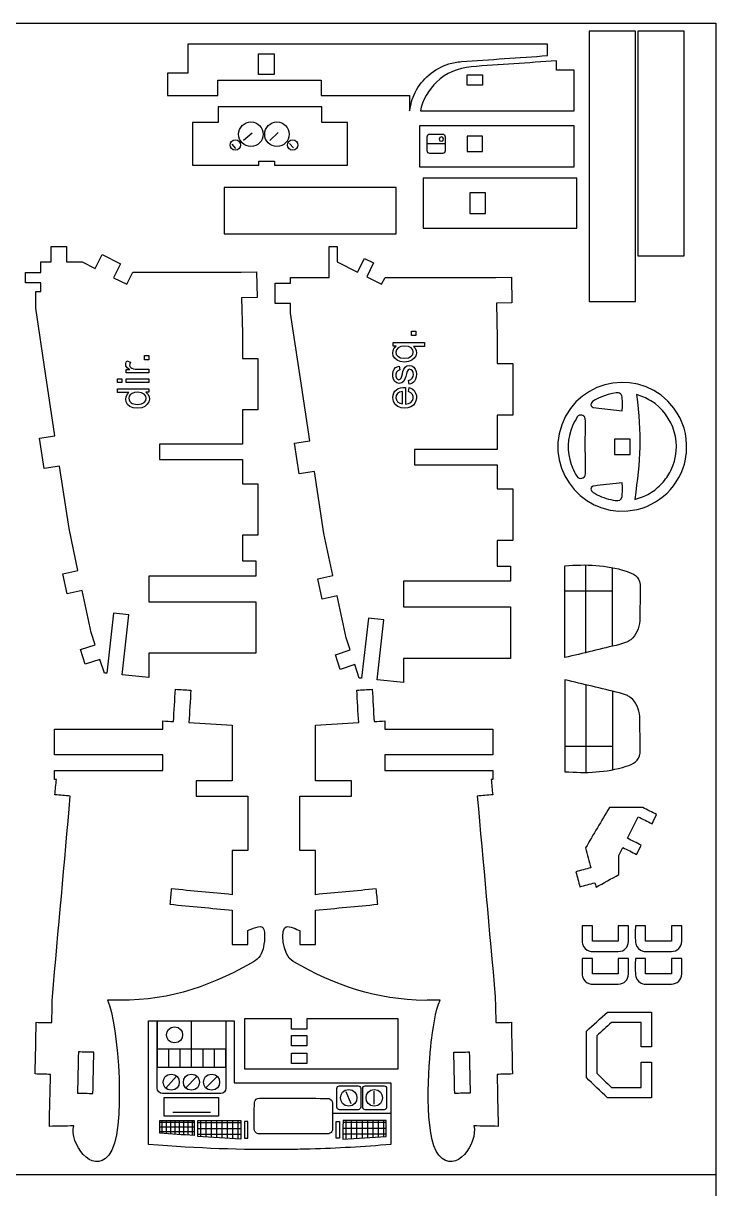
# Model space of a CAD drawing. Extents: x 55 to 635, y 52 to 433.
# Drawn here: x 520.9 to 635.1, y 240.7 to 433.1 of the extents above; entities that cross this region are included whole.
import ezdxf

# ---------------------------------------------------------------- set-up
doc = ezdxf.new("R2010")
doc.units = 0
doc.layers.get('0').update_dxf_attribs({"linetype": 'CONTINUOUS'})

msp = doc.modelspace()

# ---------------------------------------------------------------- linework, layer by layer
at = {"color": 175}
for p, q in [((55.090681, 433.060826), (635.090681, 433.060826)), ((55.090681, 433.060826), (635.090681, 433.060826)), ((635.090681, 433.060826), (635.090681, 53.060826)), ((55.090681, 243.060826), (635.090681, 243.060826))]:
    msp.add_line(p, q, dxfattribs=at)
at = {"color": 1}
for p, q in [((558.628281, 414.950526), (557.250781, 413.701226)), ((562.948181, 415.025526), (561.561281, 413.701226)), ((587.512381, 411.998726), (587.512381, 414.352626)), ((587.937381, 414.777626), (590.048281, 414.777626)), ((589.508381, 413.946026), (589.508181, 413.946026)), ((589.869081, 414.306726), (589.868881, 414.306726)), ((589.868981, 413.585326), (589.868881, 413.585326)), ((590.229681, 413.946026), (590.229681, 413.946026)), ((590.229681, 413.946026), (590.229681, 413.946026)), ((590.473281, 414.352626), (590.473281, 411.998726)), ((555.938881, 412.401726), (555.348481, 413.113826)), ((565.459581, 412.523626), (564.784881, 413.198226)), ((590.473281, 413.175726), (587.512381, 413.175726)), ((590.048281, 411.573626), (587.937381, 411.573626)), ((584.939181, 381.544326), (584.939181, 382.263926)), ((584.939181, 382.263926), (585.658881, 382.263926)), ((585.658881, 381.544326), (584.939181, 381.544326)), ((585.658881, 382.263926), (585.658881, 381.544326)), ((581.923781, 379.805026), (581.923781, 380.373526)), ((581.923781, 380.373526), (587.090981, 380.373526)), ((582.425081, 379.805026), (581.923781, 379.805026)), ((587.090981, 379.740226), (585.258281, 379.740226)), ((587.090981, 380.373526), (587.090981, 379.740226)), ((538.005081, 377.384426), (538.589281, 377.159026)), ((540.899381, 377.541626), (540.899381, 378.261226)), ((540.899381, 378.261226), (541.619081, 378.261226)), ((541.619081, 377.541626), (540.899381, 377.541626)), ((541.619081, 378.261226), (541.619081, 377.541626)), ((537.883981, 375.355026), (537.883981, 375.923526)), ((537.883981, 375.923526), (538.456181, 375.923526)), ((541.619081, 375.355026), (537.883981, 375.355026)), ((539.667581, 375.988326), (541.619081, 375.988326)), ((541.619081, 375.988326), (541.619081, 375.355026)), ((582.895281, 376.469326), (582.981681, 375.850426)), ((536.466181, 373.763426), (536.466181, 374.396726)), ((536.466181, 374.396726), (537.185881, 374.396726)), ((537.185881, 373.763426), (536.466181, 373.763426)), ((537.185881, 374.396726), (537.185881, 373.763426)), ((537.883981, 373.763426), (537.883981, 374.396726)), ((537.883981, 374.396726), (541.619081, 374.396726)), ((541.619081, 373.763426), (537.883981, 373.763426)), ((541.619081, 374.396726), (541.619081, 373.763426)), ((584.543381, 373.511526), (584.442581, 374.137626)), ((536.466181, 372.128526), (536.466181, 372.761826)), ((536.466181, 372.761826), (541.619081, 372.761826)), ((538.319381, 372.128526), (536.466181, 372.128526)), ((541.619081, 372.171626), (541.145281, 372.171626)), ((541.619081, 372.761826), (541.619081, 372.171626)), ((583.435081, 370.235826), (583.435081, 372.315626)), ((583.953281, 372.981426), (583.953281, 370.199826)), ((584.449781, 372.308426), (584.536181, 372.963326)), ((613.686681, 329.211126), (613.686681, 343.663626)), ((618.053381, 330.258426), (618.053381, 343.237626)), ((618.053281, 339.364326), (610.229281, 339.364326)), ((613.686681, 323.890726), (613.686681, 309.438226)), ((618.053381, 322.843426), (618.053381, 309.864226)), ((618.053281, 313.737526), (610.229281, 313.737526)), ((543.001881, 257.304426), (543.001881, 268.417426)), ((543.001881, 268.417426), (543.001881, 263.775526)), ((554.322881, 268.417426), (554.322881, 257.304426)), ((543.001881, 263.775526), (543.001881, 260.814626)), ((554.322881, 263.775526), (543.001881, 263.775526)), ((554.322881, 260.814626), (554.322881, 263.775526)), ((543.001881, 260.814626), (554.322881, 260.814626)), ((544.413981, 257.335526), (546.199881, 259.308426)), ((547.692881, 257.380826), (549.500481, 259.188426)), ((551.019481, 257.380826), (552.901181, 259.262526)), ((553.472881, 256.454426), (543.851881, 256.454426)), ((572.613181, 254.197626), (572.613181, 257.283326)), ((573.038181, 257.708326), (576.123881, 257.708326)), ((574.998581, 254.757226), (574.163481, 256.723726)), ((576.548881, 257.283326), (576.548881, 254.197626)), ((576.886181, 254.197626), (576.886181, 257.283326)), ((577.311181, 257.708326), (580.396781, 257.708326)), ((578.797781, 254.672226), (578.797781, 256.808726)), ((580.821781, 257.283326), (580.821781, 254.197626)), ((544.145181, 252.680426), (544.145181, 255.787426)), ((544.145181, 255.787426), (553.122281, 255.787426)), ((553.122281, 255.787426), (553.122281, 252.680426)), ((543.414281, 252.013426), (549.097381, 252.013426)), ((543.766581, 252.020326), (543.766581, 249.855426)), ((553.122281, 252.680426), (544.145181, 252.680426)), ((544.478881, 252.020326), (544.478881, 249.803026)), ((545.191081, 252.020326), (545.191081, 249.752326)), ((551.772881, 253.317526), (545.550781, 253.317526)), ((545.903381, 252.020326), (545.903381, 249.703426)), ((546.615681, 252.020326), (546.615681, 249.656526)), ((547.327881, 252.020326), (547.327881, 249.611726)), ((548.040181, 252.020326), (548.040181, 249.569426)), ((548.752481, 252.020326), (548.752481, 249.529426)), ((549.697281, 252.013426), (556.786481, 252.013426)), ((550.132981, 252.013426), (550.132981, 249.336126)), ((551.013881, 252.013426), (551.013881, 249.271326)), ((551.894681, 252.013426), (551.894681, 249.208526)), ((552.775581, 252.013426), (552.775581, 249.148126)), ((553.656381, 252.013426), (553.656381, 249.090126)), ((554.537281, 252.013426), (554.537281, 249.034826)), ((555.418181, 252.013426), (555.418181, 248.982426)), ((556.298981, 252.013426), (556.298981, 248.932926)), ((581.528481, 253.124526), (571.899881, 253.124526)), ((576.123881, 253.772626), (573.038181, 253.772626)), ((580.726681, 252.013426), (573.637581, 252.013426)), ((574.124981, 252.013426), (574.124981, 248.932926)), ((575.005881, 252.013426), (575.005881, 248.982426)), ((575.886681, 252.013426), (575.886681, 249.034826)), ((576.767581, 252.013426), (576.767581, 249.090126)), ((580.396781, 253.772626), (577.311181, 253.772626)), ((577.648481, 252.013426), (577.648481, 249.148126)), ((578.529281, 252.013426), (578.529281, 249.208526)), ((579.410181, 252.013426), (579.410181, 249.271326)), ((580.290981, 252.013426), (580.290981, 249.336126)), ((543.414281, 251.741426), (549.148681, 251.741426)), ((543.414281, 250.953326), (549.154081, 250.953326)), ((543.414281, 250.165226), (549.157381, 250.165226)), ((549.697281, 251.668526), (556.788981, 251.668526)), ((549.697281, 250.693926), (556.795681, 250.693926)), ((557.913881, 251.828026), (557.389081, 251.828026)), ((557.389081, 251.828026), (557.389081, 249.091826)), ((557.913881, 249.091826), (557.913881, 251.828026)), ((572.510081, 249.091826), (572.510081, 251.828026)), ((572.510081, 251.828026), (573.034881, 251.828026)), ((573.034881, 251.828026), (573.034881, 249.091826)), ((580.726681, 250.693926), (573.628381, 250.693926)), ((580.726681, 251.668526), (573.634981, 251.668526)), ((549.697281, 249.719326), (556.799681, 249.719326)), ((557.389081, 249.091826), (557.913881, 249.091826)), ((573.034881, 249.091826), (572.510081, 249.091826)), ((580.726681, 249.719326), (573.624281, 249.719326))]:
    msp.add_line(p, q, dxfattribs=at)
at = {"color": 3}
for p, q in [((525.512681, 393.678126), (525.512681, 396.227926)), ((525.512681, 396.227926), (528.062581, 396.227926)), ((528.062581, 396.227926), (528.062581, 393.678126)), ((571.373181, 396.227726), (572.648081, 396.227826)), ((571.373181, 391.128026), (571.373181, 396.227726)), ((572.648081, 396.227826), (572.648081, 393.677926)), ((532.768181, 392.600226), (533.908681, 394.880826)), ((533.908681, 394.880826), (536.949381, 393.360426)), ((576.026781, 391.988526), (577.167181, 394.269326)), ((577.167181, 394.269326), (578.687681, 393.509026)), ((523.812781, 391.949326), (523.812781, 393.678126)), ((523.812781, 393.678126), (525.512681, 393.678126)), ((528.062581, 393.678126), (530.612381, 393.678126)), ((530.612381, 393.678126), (532.768181, 392.600226)), ((536.949381, 393.360426), (535.808881, 391.079726)), ((572.648081, 393.677926), (576.026781, 391.988526)), ((578.687681, 393.509026), (577.547281, 391.228326)), ((521.262881, 390.249426), (521.262881, 391.949326)), ((521.262881, 391.949326), (523.812781, 391.949326)), ((535.808881, 391.079726), (537.964781, 390.001826)), ((537.964781, 390.001826), (538.952981, 391.978226)), ((538.952981, 391.978226), (556.819481, 391.978226)), ((556.819481, 391.978226), (559.368781, 392.035226)), ((559.368781, 392.035226), (559.463781, 387.786426)), ((564.998381, 390.193026), (564.998381, 391.128026)), ((564.998381, 391.128026), (571.373181, 391.128026)), ((577.547281, 391.228326), (580.000481, 390.001726)), ((580.000481, 390.001726), (580.563581, 391.128026)), ((580.563581, 391.128026), (598.855081, 391.128026)), ((598.855081, 391.128026), (601.404381, 391.185226)), ((601.404381, 391.185226), (601.499681, 386.936526)), ((523.812781, 390.249426), (521.262881, 390.249426)), ((522.962781, 386.053326), (522.962781, 388.801226)), ((522.962781, 388.801226), (523.812781, 388.801226)), ((523.812781, 388.801226), (523.812781, 390.249426)), ((562.448481, 386.818126), (562.448481, 390.193026)), ((562.448481, 390.193026), (564.998381, 390.193026)), ((559.463781, 387.786426), (556.914581, 387.729426)), ((556.914581, 387.729426), (557.045081, 381.897926)), ((564.998381, 386.818126), (562.448481, 386.818126)), ((564.998381, 385.203226), (564.998381, 386.818126)), ((601.499681, 386.936526), (598.950481, 386.879326)), ((598.950481, 386.879326), (599.079881, 381.111726)), ((524.569181, 375.258226), (522.962781, 386.053326)), ((566.604781, 374.408026), (564.998381, 385.203226)), ((557.045081, 381.897926), (557.044281, 377.769126)), ((599.079881, 381.111726), (599.079881, 376.919026)), ((557.044281, 377.769126), (559.594181, 377.769126)), ((559.594181, 377.769126), (559.594181, 369.269526)), ((526.127181, 364.994126), (524.569181, 375.258226)), ((599.079881, 376.919026), (601.629881, 376.919026)), ((601.629881, 376.919026), (601.629881, 368.419326)), ((568.162781, 364.143926), (566.604781, 374.408026)), ((557.044281, 369.269526), (557.044181, 363.600726)), ((559.594181, 369.269526), (557.044281, 369.269526)), ((601.629881, 368.419326), (599.079881, 368.419326)), ((599.079881, 368.419326), (599.080181, 362.750526)), ((523.606281, 364.611526), (526.127181, 364.994126)), ((524.371681, 359.569426), (523.606281, 364.611526)), ((557.044181, 363.600726), (543.372381, 363.600326)), ((543.372381, 363.600326), (543.372381, 361.050426)), ((565.641981, 363.761326), (568.162781, 364.143926)), ((566.407281, 358.719326), (565.641981, 363.761326)), ((599.080181, 362.750526), (585.408781, 362.750226)), ((585.408781, 362.750226), (585.408781, 360.200226)), ((526.892381, 359.952026), (524.371681, 359.569426)), ((528.450381, 349.688026), (526.892381, 359.952026)), ((543.372381, 361.050426), (557.044181, 361.050726)), ((557.044181, 361.050726), (557.044281, 357.081626)), ((585.408781, 360.200226), (599.080281, 360.200526)), ((599.080281, 360.200526), (599.079881, 356.231426)), ((568.928081, 359.101926), (566.407281, 358.719326)), ((570.485981, 348.837826), (568.928081, 359.101926)), ((557.044281, 357.081626), (559.594181, 357.081626)), ((559.594181, 357.081626), (559.594181, 348.581926)), ((599.079881, 356.231426), (601.629881, 356.231426)), ((601.629881, 356.231426), (601.629881, 347.731826)), ((529.927881, 342.758226), (528.450381, 349.688026)), ((559.594181, 348.581926), (557.044281, 348.581926)), ((557.044281, 348.581926), (557.044281, 344.332126)), ((571.963581, 341.908126), (570.485981, 348.837826)), ((601.629881, 347.731826), (599.079881, 347.731826)), ((599.079881, 347.731826), (599.079881, 343.481926)), ((557.044281, 344.332126), (559.245281, 344.332126)), ((559.245281, 344.332126), (559.245281, 341.840426)), ((527.434381, 342.226526), (529.927881, 342.758226)), ((599.079881, 343.481926), (601.280881, 343.481926)), ((601.280881, 343.481926), (601.280881, 340.990226)), ((528.143381, 338.901426), (527.434381, 342.226526)), ((559.245281, 341.840426), (541.592581, 341.840426)), ((541.592581, 341.840426), (541.592581, 337.590626)), ((569.469981, 341.376326), (571.963581, 341.908126)), ((570.178981, 338.051226), (569.469981, 341.376326)), ((601.280881, 340.990226), (583.628181, 340.990226)), ((583.628181, 340.990226), (583.628181, 336.740426)), ((530.636881, 339.433126), (528.143381, 338.901426)), ((532.114481, 332.503426), (530.636881, 339.433126)), ((572.672581, 338.583026), (570.178981, 338.051226)), ((574.150081, 331.653226), (572.672581, 338.583026)), ((541.592581, 337.590626), (559.245281, 337.590626)), ((559.245281, 337.590626), (559.245281, 329.090926)), ((583.628181, 336.740426), (601.280881, 336.740426)), ((601.280881, 336.740426), (601.280881, 328.240826)), ((535.778781, 335.739626), (534.673281, 325.824326)), ((538.312981, 335.457026), (535.778781, 335.739626)), ((537.207281, 325.542426), (538.312981, 335.457026)), ((577.814481, 334.889526), (576.708981, 324.974126)), ((580.348681, 334.606826), (577.814481, 334.889526)), ((579.242781, 324.692226), (580.348681, 334.606826)), ((532.764881, 330.505726), (532.114481, 332.503426)), ((574.800481, 329.655526), (574.150081, 331.653226)), ((530.340381, 329.716226), (532.764881, 330.505726)), ((531.129781, 327.291626), (530.340381, 329.716226)), ((559.245281, 329.090926), (541.592581, 329.090926)), ((541.592581, 329.090926), (541.592581, 325.109226)), ((572.375981, 328.866026), (574.800481, 329.655526)), ((533.554381, 328.081026), (531.129781, 327.291626)), ((534.289481, 325.824326), (533.554381, 328.081026)), ((573.165381, 326.441426), (572.375981, 328.866026)), ((575.589981, 327.230926), (573.165381, 326.441426)), ((576.325181, 324.974126), (575.589981, 327.230926)), ((601.280881, 328.240826), (583.628181, 328.240826)), ((583.628181, 328.240826), (583.628181, 324.258926)), ((534.673281, 325.824326), (534.289481, 325.824326)), ((541.592581, 325.109226), (537.207281, 325.542426)), ((576.708981, 324.974126), (576.325181, 324.974126)), ((583.628181, 324.258926), (579.242781, 324.692226))]:
    msp.add_line(p, q, dxfattribs=at)
at = {"color": 7}
msp.add_line((614.897581, 369.659226), (619.694381, 369.125226), dxfattribs=at)
at = {"color": 3}
for points in [[(621.877581, 431.789626), (619.327581, 431.789626), (616.777681, 431.789626), (614.227681, 431.789626)], [(614.227681, 431.789626), (614.227681, 416.907626), (614.227681, 402.025426), (614.227681, 387.143426)], [(621.877581, 387.143426), (621.877581, 402.025426), (621.877581, 416.907626), (621.877581, 431.789626)], [(629.898781, 431.789626), (627.348781, 431.789626), (624.798881, 431.789626), (622.248881, 431.789626)], [(622.248881, 431.789626), (622.248881, 419.429226), (622.248881, 407.068826), (622.248881, 394.708326)], [(629.898781, 394.708326), (629.898781, 407.068826), (629.898781, 419.429226), (629.898781, 431.789626)], [(607.370381, 429.622126), (587.595281, 429.622126), (567.820081, 429.622126), (548.044881, 429.622126)], [(548.044881, 429.622126), (548.044881, 428.026026), (548.044881, 426.430026), (548.044881, 424.834026)], [(607.370381, 427.731226), (607.370381, 428.361526), (607.370381, 428.991826), (607.370381, 429.622126)], [(593.167281, 426.743626), (597.901681, 427.072826), (602.635981, 427.402026), (607.370381, 427.731226)], [(585.529981, 421.649326), (586.639281, 423.867426), (588.704281, 425.619426), (591.073581, 426.352326)], [(594.787981, 425.893626), (592.604581, 425.678326), (590.647481, 424.887926), (589.044781, 423.361026)], [(591.073581, 426.352326), (591.418781, 426.437626), (591.763981, 426.523026), (592.109181, 426.608326)], [(592.109181, 426.608326), (592.461781, 426.653426), (592.814581, 426.698526), (593.167281, 426.743626)], [(608.814381, 426.868926), (604.138981, 426.543726), (599.463481, 426.218726), (594.787981, 425.893626)], [(608.814381, 425.344126), (608.814381, 425.852326), (608.814381, 426.360626), (608.814381, 426.868926)], [(611.737081, 425.344126), (610.762881, 425.344126), (609.788681, 425.344126), (608.814381, 425.344126)], [(611.737081, 418.597126), (611.737081, 420.846126), (611.737081, 423.095126), (611.737081, 425.344126)], [(548.044881, 424.834026), (546.918881, 424.834026), (545.792881, 424.834026), (544.666881, 424.834026)], [(544.666881, 424.834026), (544.666881, 423.605026), (544.666881, 422.376026), (544.666881, 421.147126)], [(552.985481, 421.147126), (552.985481, 421.997226), (552.985481, 422.847126), (552.985481, 423.697126)], [(552.985481, 423.697126), (558.675981, 423.697126), (564.366481, 423.697126), (570.056981, 423.697126)], [(570.056981, 423.697126), (570.056981, 422.847126), (570.056981, 421.997226), (570.056981, 421.147126)], [(589.044781, 423.361026), (587.799781, 422.174726), (586.687081, 420.283426), (586.388081, 418.597126)], [(584.616581, 418.597126), (584.818381, 419.735026), (584.994981, 420.579426), (585.529981, 421.649326)], [(544.666881, 421.147126), (547.439781, 421.147126), (550.212581, 421.147126), (552.985481, 421.147126)], [(570.056981, 421.147126), (574.910181, 421.147126), (579.763381, 421.147126), (584.616581, 421.147126)], [(584.616581, 421.147126), (584.616581, 420.297126), (584.616581, 419.447126), (584.616581, 418.597126)], [(553.047281, 419.253126), (553.047281, 418.403226), (553.047281, 417.553126), (553.047281, 416.703126)], [(570.118781, 419.253126), (564.428281, 419.253126), (558.737781, 419.253126), (553.047281, 419.253126)], [(570.118781, 416.703126), (570.118781, 417.553126), (570.118781, 418.403226), (570.118781, 419.253126)], [(586.388081, 418.597126), (594.837781, 418.597126), (603.287381, 418.597126), (611.737081, 418.597126)], [(553.047281, 416.703126), (551.630581, 416.703126), (550.213981, 416.703126), (548.797281, 416.703126)], [(548.797281, 416.703126), (548.797281, 414.351526), (548.797281, 411.999926), (548.797281, 409.648226)], [(574.368681, 416.703126), (572.952081, 416.703126), (571.535381, 416.703126), (570.118781, 416.703126)], [(574.368681, 409.648226), (574.368681, 411.999926), (574.368681, 414.351526), (574.368681, 416.703126)], [(611.737081, 416.150626), (603.237181, 416.150626), (594.737181, 416.150626), (586.237281, 416.150626)], [(586.237281, 416.150626), (586.237281, 413.884026), (586.237281, 411.617226), (586.237281, 409.350626)], [(611.737081, 409.350626), (611.737081, 411.617226), (611.737081, 413.884026), (611.737081, 416.150626)], [(559.778781, 409.648226), (559.778881, 409.874926), (559.778881, 410.101526), (559.778981, 410.328226)], [(559.778981, 410.328226), (560.628981, 410.328226), (561.478981, 410.328226), (562.328981, 410.328226)], [(562.328981, 410.328226), (562.328981, 410.101526), (562.328981, 409.874926), (562.328981, 409.648226)], [(548.797281, 409.648226), (552.457781, 409.648226), (556.118281, 409.648226), (559.778781, 409.648226)], [(562.328981, 409.648226), (566.342281, 409.648226), (570.355481, 409.648226), (574.368681, 409.648226)], [(586.237281, 409.350626), (594.737181, 409.350626), (603.237181, 409.350626), (611.737081, 409.350626)], [(554.019181, 405.981126), (554.019181, 403.431126), (554.019181, 400.881226), (554.019181, 398.331226)], [(582.417081, 405.981126), (572.951081, 405.981126), (563.485181, 405.981126), (554.019181, 405.981126)], [(582.417081, 398.331226), (582.417081, 400.881226), (582.417081, 403.431126), (582.417081, 405.981126)], [(612.186881, 407.484526), (603.737281, 407.484526), (595.287481, 407.484526), (586.837781, 407.484526)], [(586.837781, 407.484526), (586.837781, 404.744426), (586.837781, 402.004226), (586.837781, 399.264026)], [(612.186881, 399.264026), (612.186881, 402.004226), (612.186881, 404.744426), (612.186881, 407.484526)], [(554.019181, 398.331226), (563.485181, 398.331226), (572.951081, 398.331226), (582.417081, 398.331226)], [(586.837781, 399.264026), (587.470281, 399.268226), (588.102781, 399.272226), (588.735281, 399.276426)], [(588.735281, 399.276426), (596.552481, 399.272226), (604.369781, 399.268226), (612.186881, 399.264026)], [(622.248881, 394.708326), (624.798881, 394.708326), (627.348781, 394.708326), (629.898781, 394.708326)], [(614.227681, 387.143426), (616.777681, 387.143426), (619.327581, 387.143426), (621.877581, 387.143426)], [(628.217881, 369.525426), (623.170581, 376.299126), (612.584981, 374.726526), (609.709081, 366.814126)], [(630.302781, 362.561926), (630.376981, 365.142626), (629.779481, 367.429826), (628.217881, 369.525426)], [(609.709081, 366.814126), (606.824381, 358.877526), (613.948081, 350.896326), (622.144881, 352.840426)], [(622.144881, 352.840426), (626.483181, 353.869426), (629.729181, 357.518026), (630.248781, 361.946126)], [(630.248781, 361.946126), (630.266781, 362.151426), (630.284781, 362.356626), (630.302781, 362.561926)], [(610.229281, 343.553826), (613.706781, 343.789426), (616.986081, 343.729926), (620.349781, 342.646726)], [(610.229281, 328.382026), (610.229281, 333.439326), (610.229281, 338.496626), (610.229281, 343.553826)], [(620.349781, 342.646726), (621.475581, 342.284226), (622.504681, 341.780926), (622.635181, 340.462526)], [(622.635181, 340.462526), (622.620981, 338.455926), (622.606781, 336.449326), (622.592681, 334.442626)], [(622.592681, 334.442626), (622.468281, 333.296726), (622.008881, 332.079926), (621.089181, 331.339026)], [(620.542781, 330.976526), (620.101281, 330.830326), (619.659881, 330.684026), (619.218481, 330.537826)], [(621.089181, 331.339026), (620.907081, 331.218126), (620.724981, 331.097326), (620.542781, 330.976526)], [(619.218481, 330.537826), (616.222081, 329.819226), (613.225681, 329.100626), (610.229281, 328.382026)], [(545.677781, 317.819126), (545.783781, 319.515726), (545.889781, 321.467426), (545.995781, 323.164126)], [(545.995781, 323.164126), (546.844081, 323.111126), (547.692481, 323.058126), (548.540781, 323.005126)], [(575.903681, 323.005126), (576.751981, 323.058026), (577.600381, 323.111126), (578.448681, 323.164026)], [(578.448681, 323.164026), (578.554581, 321.467326), (578.660581, 319.515726), (578.766581, 317.819126)], [(619.218481, 322.564026), (616.222081, 323.282626), (613.225681, 324.001226), (610.229281, 324.719826)], [(610.229281, 324.719826), (610.229281, 319.662526), (610.229281, 314.605226), (610.229281, 309.548026)], [(548.540781, 323.005126), (548.434781, 321.308426), (548.328781, 319.356726), (548.222781, 317.660026)], [(576.221581, 317.660026), (576.115581, 319.356726), (576.009681, 321.308426), (575.903681, 323.005126)], [(620.542781, 322.125326), (620.101281, 322.271526), (619.659881, 322.417826), (619.218481, 322.564026)], [(621.089181, 321.762826), (620.907081, 321.883726), (620.724981, 322.004526), (620.542781, 322.125326)], [(622.592681, 318.659226), (622.468281, 319.805126), (622.008881, 321.021926), (621.089181, 321.762826)], [(543.919981, 316.573326), (543.919981, 317.110126), (543.919981, 317.392026), (543.919981, 317.928926)], [(543.919981, 317.928926), (544.505881, 317.892226), (545.091781, 317.855726), (545.677781, 317.819126)], [(548.222781, 317.660026), (550.606081, 317.511226), (552.989481, 317.362426), (555.372881, 317.213426)], [(569.071581, 317.213426), (571.454881, 317.362426), (573.838281, 317.511226), (576.221581, 317.660026)], [(578.766581, 317.819126), (579.352581, 317.855626), (579.938481, 317.892226), (580.524481, 317.928826)], [(580.524481, 317.928826), (580.524481, 317.392026), (580.524481, 317.110126), (580.524481, 316.573326)], [(622.635181, 312.639226), (622.620981, 314.645926), (622.606781, 316.652526), (622.592681, 318.659226)], [(526.075681, 312.323326), (526.075681, 313.739926), (526.075681, 315.156726), (526.075681, 316.573326)], [(526.075681, 316.573326), (532.023781, 316.573326), (537.971781, 316.573326), (543.919981, 316.573326)], [(555.372881, 317.213426), (555.372881, 314.081326), (555.372881, 311.204226), (555.372881, 308.072026)], [(569.071581, 308.072026), (569.071581, 311.204226), (569.071581, 314.081326), (569.071581, 317.213426)], [(580.524481, 316.573326), (586.472681, 316.573326), (592.420681, 316.573326), (598.368781, 316.573326)], [(598.368781, 316.573326), (598.368781, 315.156726), (598.368781, 313.739926), (598.368781, 312.323326)], [(543.919981, 312.323326), (537.971781, 312.323326), (532.023781, 312.323326), (526.075681, 312.323326)], [(543.919981, 309.773326), (543.919981, 310.623426), (543.919981, 311.473326), (543.919981, 312.323326)], [(598.368781, 312.323326), (592.420681, 312.323326), (586.472681, 312.323326), (580.524481, 312.323326)], [(580.524481, 312.323326), (580.524481, 311.473326), (580.524481, 310.623426), (580.524481, 309.773326)], [(620.349781, 310.455126), (621.475581, 310.817626), (622.504681, 311.320926), (622.635181, 312.639226)], [(526.075681, 308.278226), (526.075681, 308.776526), (526.075681, 309.274926), (526.075581, 309.773326)], [(526.075581, 309.773326), (532.023681, 309.773326), (537.971781, 309.773326), (543.919981, 309.773326)], [(580.524481, 309.773326), (586.472681, 309.773326), (592.420681, 309.773326), (598.368781, 309.773326)], [(598.368781, 309.773326), (598.368781, 309.274926), (598.368781, 308.776526), (598.368781, 308.278226)], [(610.229281, 309.548026), (613.706781, 309.312426), (616.986081, 309.371926), (620.349781, 310.455126)], [(526.365181, 308.278226), (526.268781, 308.278226), (526.172181, 308.278226), (526.075681, 308.278226)], [(526.127881, 305.750226), (526.207081, 306.592926), (526.286081, 307.435526), (526.365181, 308.278226)], [(555.372881, 308.072026), (553.389481, 308.072026), (551.406181, 308.072026), (549.422881, 308.072026)], [(549.422881, 308.072026), (549.422881, 307.220626), (549.422881, 306.369226), (549.422881, 305.517826)], [(575.021481, 308.072026), (573.038181, 308.072026), (571.054881, 308.072026), (569.071581, 308.072026)], [(575.021481, 305.517726), (575.021481, 306.369126), (575.021481, 307.220626), (575.021481, 308.072026)], [(598.368781, 308.278226), (598.272381, 308.278226), (598.175781, 308.278226), (598.079281, 308.278226)], [(598.079281, 308.278226), (598.158481, 307.435526), (598.237481, 306.592926), (598.316581, 305.750226)], [(525.701781, 272.388326), (526.690281, 283.433326), (527.678781, 294.478426), (528.667181, 305.523426)], [(528.667181, 305.523426), (527.820781, 305.599026), (526.974381, 305.674726), (526.127881, 305.750226)], [(549.422881, 305.517826), (552.256181, 305.517826), (555.089481, 305.517826), (557.922881, 305.517826)], [(557.922881, 305.517826), (557.922881, 302.534426), (557.922881, 299.550926), (557.922881, 296.567526)], [(566.521581, 296.567426), (566.521581, 299.550926), (566.521581, 302.534326), (566.521581, 305.517726)], [(566.521581, 305.517726), (569.354881, 305.517726), (572.188181, 305.517726), (575.021481, 305.517726)], [(598.316581, 305.750226), (597.470081, 305.674526), (596.623681, 305.598926), (595.777181, 305.523326)], [(595.777181, 305.523326), (596.765581, 294.478326), (597.754181, 283.433326), (598.742681, 272.388326)], [(617.558181, 303.634326), (616.247181, 301.414426), (614.936181, 299.194526), (613.625181, 296.974626)], [(623.074181, 303.634326), (621.235481, 303.634326), (619.396781, 303.634326), (617.558181, 303.634326)], [(620.538181, 298.562526), (621.130081, 299.746326), (621.721981, 300.930126), (622.313881, 302.113926)], [(622.313881, 302.113926), (623.074181, 301.733726), (623.834381, 301.353626), (624.594581, 300.973526)], [(625.354881, 302.494026), (624.594581, 302.874126), (623.834381, 303.254226), (623.074181, 303.634326)], [(624.594581, 300.973526), (624.847981, 301.480426), (625.101481, 301.987126), (625.354881, 302.494026)], [(622.818981, 297.422126), (622.058681, 297.802226), (621.298381, 298.182426), (620.538181, 298.562526)], [(557.922881, 296.567526), (557.072881, 296.567526), (556.222881, 296.567526), (555.372881, 296.567526)], [(555.372881, 296.567526), (555.372881, 294.131126), (555.372881, 291.694726), (555.372881, 289.258326)], [(569.071581, 296.567426), (568.221581, 296.567426), (567.371581, 296.567426), (566.521581, 296.567426)], [(569.071581, 289.258326), (569.071581, 291.694626), (569.071581, 294.131126), (569.071581, 296.567426)], [(613.625181, 296.974626), (613.918581, 295.879926), (614.211881, 294.785226), (614.505181, 293.690526)], [(619.128581, 295.743326), (619.344981, 296.176226), (619.561481, 296.609126), (619.777881, 297.042026)], [(619.777881, 297.042026), (620.538181, 296.661926), (621.298481, 296.281826), (622.058681, 295.901626)], [(622.058681, 295.901626), (622.312081, 296.408526), (622.565581, 296.915326), (622.818981, 297.422126)], [(619.128581, 292.591426), (619.128581, 293.642026), (619.128581, 294.692726), (619.128581, 295.743326)], [(614.505181, 293.690526), (613.684181, 293.470526), (612.863081, 293.250526), (612.042081, 293.030526)], [(612.042081, 293.030526), (612.262081, 292.209526), (612.482081, 291.388426), (612.702081, 290.567426)], [(615.363581, 290.487126), (616.618581, 291.188626), (617.873581, 291.890026), (619.128581, 292.591426)], [(612.702081, 290.567426), (613.523081, 290.787426), (614.344081, 291.007426), (615.165181, 291.227426)], [(615.165181, 291.227426), (615.231281, 290.980726), (615.297381, 290.733926), (615.363581, 290.487126)], [(545.322081, 290.209826), (545.241981, 289.363626), (545.161881, 288.517326), (545.081681, 287.671226)], [(555.372881, 289.258326), (552.022581, 289.575426), (548.672381, 289.892626), (545.322081, 290.209826)], [(579.122381, 290.209826), (575.772081, 289.892626), (572.421881, 289.575426), (569.071581, 289.258326)], [(579.362681, 287.671226), (579.282581, 288.517326), (579.202481, 289.363626), (579.122381, 290.209826)], [(545.081681, 287.671226), (548.512081, 287.346426), (551.942481, 287.021726), (555.372881, 286.696926)], [(555.372881, 286.696926), (555.372881, 284.814326), (555.372881, 282.931826), (555.372881, 281.049226)], [(569.071581, 286.696926), (572.501981, 287.021726), (575.932381, 287.346426), (579.362681, 287.671226)], [(569.071581, 281.049226), (569.071581, 282.931826), (569.071581, 284.814326), (569.071581, 286.696926)], [(557.922881, 283.329426), (558.443581, 283.538226), (560.077281, 284.324626), (560.437881, 283.814726)], [(557.922881, 281.049226), (557.922881, 281.809326), (557.922881, 282.569326), (557.922881, 283.329426)], [(560.437881, 283.814726), (560.941781, 283.102126), (560.646281, 281.054326), (560.451081, 280.337526)], [(565.421781, 278.217726), (563.464881, 279.322926), (563.385381, 283.806126), (564.238381, 283.975226)], [(564.238381, 283.975226), (564.802681, 284.087126), (565.997981, 283.539426), (566.521581, 283.329426)], [(566.521581, 283.329426), (566.521581, 282.569326), (566.521581, 281.809326), (566.521581, 281.049226)], [(613.073581, 284.114226), (613.073581, 283.542926), (613.025481, 281.578726), (613.131481, 281.124226)], [(614.773581, 284.114226), (614.206881, 284.114226), (613.640281, 284.114226), (613.073581, 284.114226)], [(614.773581, 281.564226), (614.773581, 282.414226), (614.773581, 283.264226), (614.773581, 284.114226)], [(620.723581, 284.114226), (620.156881, 284.114226), (619.590281, 284.114226), (619.023581, 284.114226)], [(619.023581, 284.114226), (619.023581, 283.264226), (619.023581, 282.414226), (619.023581, 281.564226)], [(620.723581, 281.564226), (620.723581, 282.414226), (620.723581, 283.264226), (620.723581, 284.114226)], [(621.844481, 284.114226), (621.844481, 283.542926), (621.796381, 281.578726), (621.902381, 281.124226)], [(623.544481, 284.114226), (622.977781, 284.114226), (622.411181, 284.114226), (621.844481, 284.114226)], [(623.544481, 281.564226), (623.544481, 282.414226), (623.544481, 283.264226), (623.544481, 284.114226)], [(629.494481, 284.114226), (628.927781, 284.114226), (628.361181, 284.114226), (627.794481, 284.114226)], [(627.794481, 284.114226), (627.794481, 283.264226), (627.794481, 282.414226), (627.794481, 281.564226)], [(629.494481, 281.564226), (629.494481, 282.414226), (629.494481, 283.264226), (629.494481, 284.114226)], [(555.372881, 281.049226), (556.222881, 281.049226), (557.072881, 281.049226), (557.922881, 281.049226)], [(566.521581, 281.049226), (567.371581, 281.049226), (568.221581, 281.049226), (569.071581, 281.049226)], [(613.131481, 281.124226), (613.273281, 280.516326), (613.753581, 280.119126), (614.333581, 279.922226)], [(619.023581, 281.564226), (617.606881, 281.564226), (616.190281, 281.564226), (614.773581, 281.564226)], [(619.023581, 279.864226), (620.033481, 279.930426), (620.657381, 280.554326), (620.723581, 281.564226)], [(621.902381, 281.124226), (622.044181, 280.516326), (622.524481, 280.119126), (623.104481, 279.922226)], [(627.794481, 281.564226), (626.377781, 281.564226), (624.961181, 281.564226), (623.544481, 281.564226)], [(627.794481, 279.864226), (628.804281, 279.930426), (629.428181, 280.554326), (629.494481, 281.564226)], [(560.451081, 280.337526), (560.096281, 279.034326), (559.579381, 278.524326), (558.505781, 277.931426)], [(614.333581, 279.922226), (614.480181, 279.902926), (614.626881, 279.883526), (614.773581, 279.864226)], [(614.773581, 279.864226), (616.190281, 279.864226), (617.606881, 279.864226), (619.023581, 279.864226)], [(623.104481, 279.922226), (623.251081, 279.902926), (623.397781, 279.883526), (623.544481, 279.864226)], [(623.544481, 279.864226), (624.961181, 279.864226), (626.377781, 279.864226), (627.794481, 279.864226)], [(558.505781, 277.931426), (550.696981, 273.678626), (544.171481, 271.545726), (535.170581, 271.851126)], [(587.189881, 271.821926), (579.060681, 271.891826), (572.431081, 274.259126), (565.421781, 278.217726)], [(613.073581, 278.735126), (613.073581, 278.163826), (613.025481, 276.199726), (613.131481, 275.745226)], [(614.773581, 278.735126), (614.206881, 278.735126), (613.640281, 278.735126), (613.073581, 278.735126)], [(614.773581, 276.185126), (614.773581, 277.035126), (614.773581, 277.885126), (614.773581, 278.735126)], [(620.723581, 278.735126), (620.156881, 278.735126), (619.590281, 278.735126), (619.023581, 278.735126)], [(619.023581, 278.735126), (619.023581, 277.885126), (619.023581, 277.035126), (619.023581, 276.185126)], [(620.723581, 276.185126), (620.723581, 277.035126), (620.723581, 277.885126), (620.723581, 278.735126)], [(621.844481, 278.735126), (621.844481, 278.163826), (621.796381, 276.199726), (621.902381, 275.745226)], [(623.544481, 278.735126), (622.977781, 278.735126), (622.411181, 278.735126), (621.844481, 278.735126)], [(623.544481, 276.185126), (623.544481, 277.035126), (623.544481, 277.885126), (623.544481, 278.735126)], [(629.494481, 278.735126), (628.927781, 278.735126), (628.361181, 278.735126), (627.794481, 278.735126)], [(627.794481, 278.735126), (627.794481, 277.885126), (627.794481, 277.035126), (627.794481, 276.185126)], [(629.494481, 276.185126), (629.494481, 277.035126), (629.494481, 277.885126), (629.494481, 278.735126)], [(613.131481, 275.745226), (613.273281, 275.137226), (613.753581, 274.740026), (614.333581, 274.543126)], [(619.023581, 276.185126), (617.606881, 276.185126), (616.190281, 276.185126), (614.773581, 276.185126)], [(619.023581, 274.485126), (620.033481, 274.551326), (620.657381, 275.175226), (620.723581, 276.185126)], [(621.902381, 275.745226), (622.044181, 275.137226), (622.524481, 274.740026), (623.104481, 274.543126)], [(627.794481, 276.185126), (626.377781, 276.185126), (624.961181, 276.185126), (623.544481, 276.185126)], [(627.794481, 274.485126), (628.804281, 274.551326), (629.428181, 275.175226), (629.494481, 276.185126)], [(614.333581, 274.543126), (614.480181, 274.523826), (614.626881, 274.504426), (614.773581, 274.485126)], [(614.773581, 274.485126), (616.190281, 274.485126), (617.606881, 274.485126), (619.023581, 274.485126)], [(623.104481, 274.543126), (623.251081, 274.523826), (623.397781, 274.504426), (623.544481, 274.485126)], [(623.544481, 274.485126), (624.961181, 274.485126), (626.377781, 274.485126), (627.794481, 274.485126)], [(525.610881, 268.139426), (525.641181, 269.555726), (525.671481, 270.972026), (525.701781, 272.388326)], [(535.170581, 271.851126), (535.044081, 271.853926), (534.917581, 271.856826), (534.791081, 271.859626)], [(534.791081, 271.859626), (536.586981, 268.106326), (538.006381, 249.833726), (535.024181, 246.270626)], [(589.653381, 271.859626), (588.832181, 271.847026), (588.011081, 271.834526), (587.189881, 271.821926)], [(588.193981, 264.907726), (588.394981, 266.642826), (588.892081, 270.271126), (589.653381, 271.859626)], [(598.742681, 272.388326), (598.772981, 270.972026), (598.803281, 269.555726), (598.833581, 268.139426)], [(613.766381, 266.725526), (614.923781, 267.771826), (616.081281, 268.818226), (617.238681, 269.864526)], [(617.238681, 269.864526), (619.666081, 269.864526), (622.093281, 269.864526), (624.520681, 269.864526)], [(624.520681, 269.864526), (624.520681, 267.968226), (624.520681, 266.071926), (624.520681, 264.175626)], [(522.868581, 259.665126), (522.929181, 262.508126), (522.989881, 265.351226), (523.050481, 268.194226)], [(523.050481, 268.194226), (523.903981, 268.175926), (524.757381, 268.157626), (525.610881, 268.139426)], [(541.578781, 248.024626), (541.578781, 254.822226), (541.578781, 261.619826), (541.578781, 268.417426)], [(541.578781, 268.417426), (546.289181, 268.417426), (550.999781, 268.417426), (555.710181, 268.417426)], [(555.710181, 268.417426), (555.710181, 265.019826), (555.710181, 261.622126), (555.710181, 258.224526)], [(565.120581, 268.762826), (562.537681, 268.762826), (559.954781, 268.762826), (557.371781, 268.762826)], [(557.371781, 268.762826), (557.371781, 266.022726), (557.371781, 263.282426), (557.371781, 260.542326)], [(565.120581, 267.062826), (565.120581, 267.629526), (565.120581, 268.196126), (565.120581, 268.762826)], [(582.720881, 268.762826), (577.704081, 268.762826), (572.687281, 268.762826), (567.670481, 268.762826)], [(567.670481, 268.762826), (567.670481, 268.196126), (567.670481, 267.629526), (567.670481, 267.062826)], [(582.720881, 260.542326), (582.720881, 263.282426), (582.720881, 266.022726), (582.720881, 268.762826)], [(598.833581, 268.139426), (599.687081, 268.157626), (600.540481, 268.175926), (601.393981, 268.194226)], [(601.393981, 268.194226), (601.454581, 265.351226), (601.515281, 262.508126), (601.575881, 259.665126)], [(617.893181, 268.164526), (617.084281, 267.433326), (616.275281, 266.701926), (615.466381, 265.970726)], [(622.820781, 268.164526), (621.178181, 268.164526), (619.535781, 268.164526), (617.893181, 268.164526)], [(622.820781, 264.175626), (622.820781, 265.505226), (622.820781, 266.834926), (622.820781, 268.164526)], [(567.670481, 267.062826), (566.820481, 267.062826), (565.970581, 267.062826), (565.120581, 267.062826)], [(613.766381, 259.075626), (613.766381, 261.625626), (613.766381, 264.175526), (613.766381, 266.725526)], [(615.466381, 265.970726), (615.466381, 263.913326), (615.466381, 261.856126), (615.466381, 259.798726)], [(589.420281, 246.270626), (586.876081, 249.310826), (587.790481, 261.425526), (588.193981, 264.907726)], [(624.520681, 264.175626), (623.954081, 264.175626), (623.387381, 264.175626), (622.820781, 264.175626)], [(622.820781, 257.433126), (622.820781, 258.830626), (622.820781, 260.228126), (622.820781, 261.625626)], [(622.820781, 261.625626), (623.387381, 261.625626), (623.954081, 261.625626), (624.520681, 261.625626)], [(624.520681, 261.625626), (624.520681, 259.661426), (624.520681, 257.697326), (624.520681, 255.733126)], [(525.405281, 259.591826), (524.559681, 259.616226), (523.714181, 259.640726), (522.868581, 259.665126)], [(557.371781, 260.542326), (565.821481, 260.542326), (574.271181, 260.542326), (582.720881, 260.542326)], [(601.575881, 259.665126), (600.730281, 259.640726), (599.884781, 259.616226), (599.039181, 259.591826)], [(615.466381, 259.798726), (616.285581, 259.010226), (617.104781, 258.221726), (617.923981, 257.433126)], [(525.206881, 251.026726), (525.272981, 253.881826), (525.339081, 256.736826), (525.405281, 259.591826)], [(555.710181, 258.224526), (564.316281, 258.224526), (572.922481, 258.224526), (581.528481, 258.224526)], [(581.528481, 258.224526), (581.528481, 254.824526), (581.528481, 251.424626), (581.528481, 248.024626)], [(599.039181, 259.591826), (599.105381, 256.736826), (599.171481, 253.881826), (599.237581, 251.026726)], [(617.238681, 255.733126), (616.081281, 256.847326), (614.923781, 257.961426), (613.766381, 259.075626)], [(617.923981, 257.433126), (619.556281, 257.433126), (621.188481, 257.433126), (622.820781, 257.433126)], [(624.520681, 255.733126), (622.093281, 255.733126), (619.666081, 255.733126), (617.238681, 255.733126)], [(529.224781, 251.094126), (527.885481, 251.071726), (526.546181, 251.049226), (525.206881, 251.026726)], [(535.024181, 246.270626), (532.190781, 242.885426), (528.522181, 248.330826), (529.224781, 251.094126)], [(595.219681, 251.094126), (595.919581, 248.323026), (592.251481, 242.887626), (589.420281, 246.270626)], [(599.237581, 251.026726), (597.898281, 251.049226), (596.558981, 251.071726), (595.219681, 251.094126)], [(564.886581, 247.198226), (556.315281, 247.137426), (550.124181, 247.357026), (541.578781, 248.024626)], [(568.219081, 247.269126), (567.108281, 247.245426), (565.997381, 247.221826), (564.886581, 247.198226)], [(581.528481, 248.024626), (576.983481, 247.669526), (572.784681, 247.398626), (568.219081, 247.269126)]]:
    msp.add_open_spline(points, degree=3, dxfattribs=at)
at = {"color": 7}
for points in [[(559.717181, 428.007126), (560.567181, 428.007126), (561.417181, 428.007126), (562.267181, 428.007126)], [(559.717181, 424.632026), (559.717181, 425.757126), (559.717181, 426.882026), (559.717181, 428.007126)], [(562.267181, 428.007126), (562.267181, 426.882026), (562.267181, 425.757126), (562.267181, 424.632026)], [(562.267181, 424.632026), (561.417181, 424.632026), (560.567181, 424.632026), (559.717181, 424.632026)], [(594.115381, 422.876026), (594.115381, 423.442626), (594.115381, 424.009326), (594.115381, 424.575926)], [(594.115381, 424.575926), (594.965381, 424.575926), (595.815381, 424.575926), (596.665381, 424.575926)], [(596.665381, 424.575926), (596.665381, 424.009326), (596.665381, 423.442626), (596.665381, 422.876026)], [(596.665381, 422.876026), (595.815381, 422.876026), (594.965381, 422.876026), (594.115381, 422.876026)], [(596.665281, 414.450626), (595.815281, 414.450626), (594.965381, 414.450626), (594.115381, 414.450626)], [(594.115381, 414.450626), (594.115381, 413.600626), (594.115381, 412.750626), (594.115381, 411.900626)], [(596.665281, 411.900626), (596.665281, 412.750626), (596.665281, 413.600626), (596.665281, 414.450626)], [(594.115381, 411.900626), (594.965381, 411.900626), (595.815281, 411.900626), (596.665281, 411.900626)], [(597.114981, 405.074226), (596.265081, 405.074226), (595.415181, 405.074226), (594.565281, 405.074226)], [(594.565281, 405.074226), (594.565281, 403.940926), (594.565281, 402.807526), (594.565281, 401.674226)], [(597.114981, 401.674426), (597.114981, 402.807626), (597.114981, 403.940926), (597.114981, 405.074226)], [(594.565281, 401.674226), (595.415181, 401.674326), (596.265081, 401.674326), (597.114981, 401.674426)], [(619.076381, 372.084926), (618.286181, 372.195226), (614.761281, 371.100726), (614.541981, 370.327126)], [(619.600281, 371.606426), (619.511881, 371.839126), (619.270781, 372.057726), (619.076381, 372.084926)], [(619.694381, 369.125226), (619.694381, 369.522326), (619.767481, 371.166326), (619.600281, 371.606426)], [(622.026781, 371.798126), (622.891281, 365.196526), (622.674481, 360.938126), (621.739181, 354.488826)], [(624.390781, 370.772026), (623.592481, 371.266626), (622.877381, 371.500126), (622.026781, 371.798126)], [(614.541981, 370.327126), (614.457281, 370.028526), (614.615781, 369.793726), (614.897581, 369.659226)], [(627.712981, 359.253726), (629.712481, 363.335526), (628.269481, 368.369526), (624.390781, 370.772026)], [(612.262181, 368.125126), (611.998181, 367.635426), (611.734381, 367.145726), (611.470381, 366.656026)], [(613.539981, 368.043326), (613.401881, 368.297926), (612.678681, 368.687926), (612.262181, 368.125126)], [(613.570681, 363.803026), (613.578181, 364.390026), (613.721981, 367.707726), (613.539981, 368.043326)], [(611.470381, 366.656026), (610.650581, 364.527826), (610.501981, 362.432526), (611.260381, 360.248926)], [(613.582281, 358.444526), (613.685181, 358.970726), (613.558581, 362.890726), (613.570681, 363.803026)], [(620.969281, 364.454726), (620.119281, 364.454726), (619.269281, 364.454726), (618.419281, 364.454726)], [(618.419281, 364.454726), (618.419281, 363.604726), (618.419281, 362.754726), (618.419281, 361.904726)], [(620.969281, 361.904726), (620.969281, 362.754726), (620.969281, 363.604726), (620.969281, 364.454726)], [(618.419281, 361.904726), (619.269281, 361.904726), (620.119281, 361.904726), (620.969281, 361.904726)], [(611.260381, 360.248926), (611.425181, 359.774726), (612.091681, 358.157926), (612.568081, 357.982426)], [(612.568081, 357.982426), (612.900381, 357.860026), (613.508081, 358.065026), (613.582281, 358.444526)], [(626.231881, 357.102226), (626.796881, 357.806126), (627.299181, 358.409026), (627.712981, 359.253726)], [(615.544381, 356.765726), (615.224781, 356.740126), (614.508481, 356.791926), (614.521981, 356.168726)], [(614.521981, 356.168726), (614.530881, 355.755626), (615.105381, 355.504126), (615.568881, 355.262126)], [(619.694381, 357.234626), (618.310981, 357.078326), (616.927681, 356.922026), (615.544381, 356.765726)], [(619.644581, 354.903326), (619.741481, 355.465426), (619.694381, 356.660826), (619.694381, 357.234626)], [(623.013881, 354.891226), (623.694281, 355.163626), (624.703981, 355.754826), (625.276181, 356.213726)], [(625.276181, 356.213726), (625.594781, 356.509926), (625.913281, 356.806026), (626.231881, 357.102226)], [(615.568881, 355.262126), (616.475881, 354.788626), (617.526781, 354.458226), (618.541481, 354.327626)], [(618.541481, 354.327626), (619.256181, 354.235526), (619.408581, 354.277226), (619.644581, 354.903326)], [(621.739181, 354.488826), (622.164081, 354.623026), (622.588981, 354.757126), (623.013881, 354.891226)], [(565.120581, 264.320026), (565.120581, 264.886726), (565.120581, 265.453326), (565.120581, 266.020026)], [(565.120581, 266.020026), (565.970581, 266.020026), (566.820481, 266.020026), (567.670481, 266.020026)], [(567.670481, 266.020026), (567.670481, 265.453326), (567.670481, 264.886726), (567.670481, 264.320026)], [(567.670481, 264.320026), (566.820481, 264.320026), (565.970581, 264.320026), (565.120581, 264.320026)], [(529.988181, 263.308926), (529.939581, 261.043626), (529.890881, 258.778526), (529.842281, 256.513226)], [(532.537081, 263.254026), (531.687381, 263.272326), (530.837881, 263.290626), (529.988181, 263.308926)], [(532.391581, 256.455926), (532.440081, 258.722026), (532.488581, 260.988026), (532.537081, 263.254026)], [(565.120581, 261.392326), (565.120581, 261.959026), (565.120581, 262.525626), (565.120581, 263.092326)], [(565.120581, 263.092326), (565.970581, 263.092326), (566.820481, 263.092326), (567.670481, 263.092326)], [(567.670481, 263.092326), (567.670481, 262.525626), (567.670481, 261.959026), (567.670481, 261.392326)], [(591.907381, 263.254026), (592.756981, 263.272326), (593.606581, 263.290526), (594.456281, 263.308826)], [(592.052881, 256.455926), (592.004381, 258.721926), (591.955881, 260.988026), (591.907381, 263.254026)], [(594.456281, 263.308826), (594.504881, 261.043626), (594.553581, 258.778426), (594.602181, 256.513226)], [(567.670481, 261.392326), (566.820481, 261.392326), (565.970581, 261.392326), (565.120581, 261.392326)], [(529.842281, 256.513226), (530.691981, 256.494126), (531.541781, 256.475126), (532.391581, 256.455926)], [(594.602181, 256.513226), (593.752481, 256.494126), (592.902581, 256.475026), (592.052881, 256.455926)], [(558.988881, 250.619826), (558.998581, 252.094726), (559.008181, 253.569626), (559.017881, 255.044526)], [(559.017881, 255.044526), (559.118081, 255.419026), (559.444481, 255.661526), (559.838881, 255.674526)], [(559.838881, 255.674526), (563.652981, 255.664826), (567.466981, 255.655226), (571.280981, 255.645526)], [(571.280981, 255.645526), (571.655381, 255.545326), (571.898081, 255.218926), (571.910981, 254.824526)], [(571.910981, 254.824526), (571.901381, 253.349626), (571.891681, 251.874726), (571.882081, 250.399826)], [(559.618881, 249.798726), (559.244481, 249.899026), (559.001881, 250.225426), (558.988881, 250.619826)], [(571.882081, 250.399826), (571.797781, 250.085526), (571.578881, 249.899926), (571.280981, 249.798726)], [(571.280981, 249.798726), (567.393581, 249.798726), (563.506281, 249.798726), (559.618881, 249.798726)]]:
    msp.add_open_spline(points, degree=3, dxfattribs=at)
at = {"color": 1}
for points in [[(556.426081, 414.753926), (556.426081, 415.871626), (557.332281, 416.777826), (558.450081, 416.777826)], [(558.450081, 416.777826), (559.567981, 416.777826), (560.474081, 415.871626), (560.474081, 414.753926)], [(560.717881, 414.753926), (560.717881, 415.871626), (561.624081, 416.777826), (562.741881, 416.777826)], [(562.741881, 416.777826), (563.859781, 416.777826), (564.765981, 415.871626), (564.765981, 414.753926)], [(555.882481, 412.123626), (554.763281, 412.123626), (554.763481, 413.823526), (555.882481, 413.823526)], [(555.882481, 413.823526), (557.001481, 413.823526), (557.001681, 412.123626), (555.882481, 412.123626)], [(558.450081, 412.729826), (557.332281, 412.729826), (556.426081, 413.636026), (556.426081, 414.753926)], [(560.474081, 414.753926), (560.474081, 413.636026), (559.567981, 412.729826), (558.450081, 412.729826)], [(562.741881, 412.729826), (561.624081, 412.729826), (560.717881, 413.636026), (560.717881, 414.753926)], [(564.765981, 414.753926), (564.765981, 413.636026), (563.859781, 412.729826), (562.741881, 412.729826)], [(565.346881, 412.123626), (564.227681, 412.123626), (564.227881, 413.823526), (565.346881, 413.823526)], [(565.346881, 413.823526), (566.465981, 413.823526), (566.466081, 412.123626), (565.346881, 412.123626)], [(587.512381, 414.352626), (587.512381, 414.586426), (587.703581, 414.777626), (587.937381, 414.777626)], [(590.229681, 413.946026), (590.229681, 414.420926), (589.508181, 414.420926), (589.508181, 413.946026)], [(590.229681, 413.946026), (590.229681, 414.420926), (589.508181, 414.420926), (589.508181, 413.946026)], [(590.229681, 413.946026), (590.229681, 414.420926), (589.508181, 414.420926), (589.508181, 413.946026)], [(590.229681, 413.946026), (590.229681, 414.420926), (589.508181, 414.420926), (589.508181, 413.946026)], [(589.508181, 413.946026), (589.508181, 413.471226), (590.229681, 413.471126), (590.229681, 413.946026)], [(589.508181, 413.946026), (589.508181, 413.471226), (590.229681, 413.471126), (590.229681, 413.946026)], [(589.508181, 413.946026), (589.508181, 413.471226), (590.229681, 413.471126), (590.229681, 413.946026)], [(589.508181, 413.946026), (589.508181, 413.471226), (590.229681, 413.471126), (590.229681, 413.946026)], [(590.229681, 413.946026), (590.229681, 414.420926), (589.508281, 414.420926), (589.508281, 413.946026)], [(590.229681, 413.946026), (590.229681, 414.420926), (589.508281, 414.420926), (589.508281, 413.946026)], [(590.229681, 413.946026), (590.229681, 414.420926), (589.508281, 414.420926), (589.508281, 413.946026)], [(590.229681, 413.946026), (590.229681, 414.420926), (589.508281, 414.420926), (589.508281, 413.946026)], [(590.229681, 413.946026), (590.229681, 414.420926), (589.508281, 414.420926), (589.508281, 413.946026)], [(590.229681, 413.946026), (590.229681, 414.420926), (589.508281, 414.420926), (589.508281, 413.946026)], [(590.229681, 413.946026), (590.229681, 414.420926), (589.508281, 414.420926), (589.508281, 413.946026)], [(590.229681, 413.946026), (590.229681, 414.420926), (589.508281, 414.420926), (589.508281, 413.946026)], [(590.229681, 413.946026), (590.229681, 414.420926), (589.508281, 414.420926), (589.508281, 413.946026)], [(590.229681, 413.946026), (590.229681, 414.420926), (589.508281, 414.420926), (589.508281, 413.946026)], [(590.229681, 413.946026), (590.229681, 414.420926), (589.508281, 414.420926), (589.508281, 413.946026)], [(590.229681, 413.946026), (590.229681, 414.420926), (589.508281, 414.420926), (589.508281, 413.946026)], [(590.229681, 413.946026), (590.229681, 414.420926), (589.508281, 414.420926), (589.508281, 413.946026)], [(590.229681, 413.946026), (590.229681, 414.420926), (589.508281, 414.420926), (589.508281, 413.946026)], [(590.229681, 413.946026), (590.229681, 414.420926), (589.508281, 414.420926), (589.508281, 413.946026)], [(590.229681, 413.946026), (590.229681, 414.420926), (589.508281, 414.420926), (589.508281, 413.946026)], [(589.508381, 413.946026), (589.508281, 413.471226), (590.229681, 413.471126), (590.229681, 413.946026)], [(589.508281, 413.946026), (589.508281, 413.471226), (590.229681, 413.471126), (590.229681, 413.946026)], [(589.508281, 413.946026), (589.508281, 413.471226), (590.229681, 413.471126), (590.229681, 413.946026)], [(589.508281, 413.946026), (589.508281, 413.471226), (590.229681, 413.471126), (590.229681, 413.946026)], [(589.508281, 413.946026), (589.508281, 413.471226), (590.229681, 413.471126), (590.229681, 413.946026)], [(589.508281, 413.946026), (589.508281, 413.471226), (590.229681, 413.471126), (590.229681, 413.946026)], [(589.508281, 413.946026), (589.508281, 413.471226), (590.229681, 413.471126), (590.229681, 413.946026)], [(589.508281, 413.946026), (589.508281, 413.471226), (590.229681, 413.471126), (590.229681, 413.946026)], [(589.508281, 413.946026), (589.508281, 413.471226), (590.229681, 413.471126), (590.229681, 413.946026)], [(589.508281, 413.946026), (589.508281, 413.471226), (590.229681, 413.471126), (590.229681, 413.946026)], [(589.508281, 413.946026), (589.508281, 413.471226), (590.229681, 413.471126), (590.229681, 413.946026)], [(589.508281, 413.946026), (589.508281, 413.471226), (590.229681, 413.471126), (590.229681, 413.946026)], [(589.508281, 413.946026), (589.508281, 413.471226), (590.229681, 413.471126), (590.229681, 413.946026)], [(589.508281, 413.946026), (589.508281, 413.471226), (590.229681, 413.471126), (590.229681, 413.946026)], [(589.508281, 413.946026), (589.508281, 413.471226), (590.229681, 413.471126), (590.229681, 413.946026)], [(589.508281, 413.946026), (589.508281, 413.471126), (590.229681, 413.471226), (590.229681, 413.946026)], [(589.508281, 413.946026), (589.508281, 413.471126), (590.229681, 413.471226), (590.229681, 413.946026)], [(590.229681, 413.946026), (590.229681, 414.420926), (589.508381, 414.420926), (589.508381, 413.946026)], [(590.048281, 414.777626), (590.281981, 414.777626), (590.473281, 414.586426), (590.473281, 414.352626)], [(587.937381, 411.573626), (587.703581, 411.573626), (587.512381, 411.764926), (587.512381, 411.998726)], [(590.473281, 411.998726), (590.473281, 411.764926), (590.281981, 411.573626), (590.048281, 411.573626)], [(583.756581, 377.142326), (581.721281, 377.142326), (581.353681, 379.072026), (582.425081, 379.805026)], [(583.836881, 379.805026), (581.889381, 379.805026), (581.786981, 377.790026), (583.780481, 377.790026)], [(585.258281, 379.740226), (586.178681, 379.084126), (585.817781, 377.142326), (583.756581, 377.142326)], [(583.780481, 377.790026), (585.688981, 377.790026), (585.718081, 379.805026), (583.836881, 379.805026)], [(538.456181, 375.923526), (537.812981, 376.275626), (537.590381, 376.697026), (538.005081, 377.384426)], [(538.589281, 377.159026), (538.143781, 376.366726), (538.800881, 375.988326), (539.667581, 375.988326)], [(582.918081, 373.619426), (581.617081, 373.619426), (581.597081, 375.731326), (582.314781, 376.252226)], [(582.981681, 375.850426), (581.907081, 375.698026), (582.390181, 373.784626), (583.065681, 374.307926)], [(582.314781, 376.252226), (582.459981, 376.356526), (582.652981, 376.429826), (582.895281, 376.469326)], [(584.626081, 375.965526), (583.799781, 375.965526), (584.319381, 373.619426), (582.918081, 373.619426)], [(583.065681, 374.307926), (583.571981, 374.700126), (583.283181, 376.613226), (584.560181, 376.613226)], [(584.442581, 374.137626), (585.556681, 374.292126), (585.377581, 375.965526), (584.626081, 375.965526)], [(584.560181, 376.613226), (585.819981, 376.613226), (586.008681, 374.722226), (585.436881, 373.998526)], [(585.436881, 373.998526), (585.235481, 373.744126), (584.937981, 373.582226), (584.543381, 373.511526)], [(539.755081, 369.523326), (537.635381, 369.523326), (537.380281, 371.448326), (538.319381, 372.128526)], [(539.809081, 372.186126), (538.141181, 372.186126), (538.072481, 370.949526), (538.673181, 370.454026)], [(541.145281, 372.171626), (542.209081, 371.489326), (541.757981, 369.523326), (539.755081, 369.523326)], [(539.756281, 370.171026), (541.641981, 370.171026), (541.677281, 372.186126), (539.809081, 372.186126)], [(581.844581, 371.291326), (581.844581, 372.472726), (582.751681, 373.018526), (583.953281, 372.981426)], [(585.234281, 370.030726), (584.354681, 369.193426), (581.844581, 369.329926), (581.844581, 371.291326)], [(583.435081, 372.315626), (581.914481, 372.181926), (582.072781, 370.326326), (583.435081, 370.235826)], [(583.953281, 370.199826), (585.424881, 370.286126), (585.678781, 371.869926), (584.449781, 372.308426)], [(584.536181, 372.963326), (586.026481, 372.563526), (585.990181, 370.750226), (585.234281, 370.030726)], [(538.673181, 370.454026), (538.902281, 370.265826), (539.263381, 370.171026), (539.756281, 370.171026)], [(545.858581, 264.787626), (544.104881, 264.787626), (544.104881, 267.451726), (545.858581, 267.451726)], [(545.858581, 267.451726), (547.612281, 267.451726), (547.612281, 264.787626), (545.858581, 264.787626)], [(548.662381, 260.814626), (548.662381, 263.026726), (548.662381, 266.073226), (548.662381, 268.417426)], [(544.888781, 260.814626), (544.888781, 261.801626), (544.888781, 262.788626), (544.888781, 263.775526)], [(546.775581, 260.814626), (546.775581, 261.801626), (546.775581, 262.788626), (546.775581, 263.775526)], [(550.549281, 260.814626), (550.549281, 261.801626), (550.549281, 262.788626), (550.549281, 263.775526)], [(552.436081, 260.814626), (552.436081, 261.801626), (552.436081, 262.788626), (552.436081, 263.775526)], [(545.307181, 256.991126), (543.555481, 256.991126), (543.555481, 259.652226), (545.307181, 259.652226)], [(545.307181, 259.652226), (547.058981, 259.652226), (547.058981, 256.991126), (545.307181, 256.991126)], [(548.633781, 256.991126), (546.881981, 256.991126), (546.881981, 259.652226), (548.633781, 259.652226)], [(548.633781, 259.652226), (550.385581, 259.652226), (550.385581, 256.991126), (548.633781, 256.991126)], [(551.960381, 256.991126), (550.208581, 256.991126), (550.208581, 259.652226), (551.960381, 259.652226)], [(551.960381, 259.652226), (553.712081, 259.652226), (553.712081, 256.991126), (551.960381, 256.991126)], [(543.851881, 256.454426), (543.384381, 256.454426), (543.001881, 256.836926), (543.001881, 257.304426)], [(554.322881, 257.304426), (554.322881, 256.836926), (553.940381, 256.454426), (553.472881, 256.454426)], [(572.613181, 257.283326), (572.613181, 257.517026), (572.804481, 257.708326), (573.038181, 257.708326)], [(574.581081, 254.372426), (572.779881, 254.372426), (572.779881, 257.108526), (574.581081, 257.108526)], [(574.581081, 257.108526), (576.382181, 257.108526), (576.382181, 254.372426), (574.581081, 254.372426)], [(576.123881, 257.708326), (576.357581, 257.708326), (576.548881, 257.517026), (576.548881, 257.283326)], [(576.886181, 257.283326), (576.886181, 257.517026), (577.077381, 257.708326), (577.311181, 257.708326)], [(578.797781, 254.372426), (576.996681, 254.372426), (576.996681, 257.108526), (578.797781, 257.108526)], [(578.797781, 257.108526), (580.598981, 257.108526), (580.598981, 254.372426), (578.797781, 254.372426)], [(580.396781, 257.708326), (580.630581, 257.708326), (580.821781, 257.517026), (580.821781, 257.283326)], [(573.038181, 253.772626), (572.804481, 253.772626), (572.613181, 253.963826), (572.613181, 254.197626)], [(576.548881, 254.197626), (576.548881, 253.963826), (576.357581, 253.772626), (576.123881, 253.772626)], [(577.311181, 253.772626), (577.077381, 253.772626), (576.886181, 253.963826), (576.886181, 254.197626)], [(580.821781, 254.197626), (580.821781, 253.963826), (580.630581, 253.772626), (580.396781, 253.772626)], [(543.414281, 249.893426), (543.414281, 250.600026), (543.414281, 251.306726), (543.414281, 252.013426)], [(549.097381, 252.013426), (549.103581, 251.183326), (549.109781, 250.352726), (549.108281, 249.522626)], [(549.697281, 249.368826), (549.697281, 250.250426), (549.697281, 251.131826), (549.697281, 252.013426)], [(556.786481, 252.013426), (556.794181, 250.977926), (556.801981, 249.941826), (556.799981, 248.906426)], [(573.637581, 252.013426), (573.629781, 250.977926), (573.622081, 249.941826), (573.623981, 248.906426)], [(580.726681, 249.368826), (580.726681, 250.250426), (580.726681, 251.131826), (580.726681, 252.013426)], [(549.108281, 249.522626), (547.208781, 249.621626), (545.310981, 249.749926), (543.414281, 249.893426)], [(556.799981, 248.906426), (554.430481, 249.029826), (552.063181, 249.189926), (549.697281, 249.368826)], [(573.623981, 248.906426), (575.993481, 249.029826), (578.360781, 249.189926), (580.726681, 249.368826)]]:
    msp.add_open_spline(points, degree=3, dxfattribs=at)

doc.saveas('drawing.dxf')
